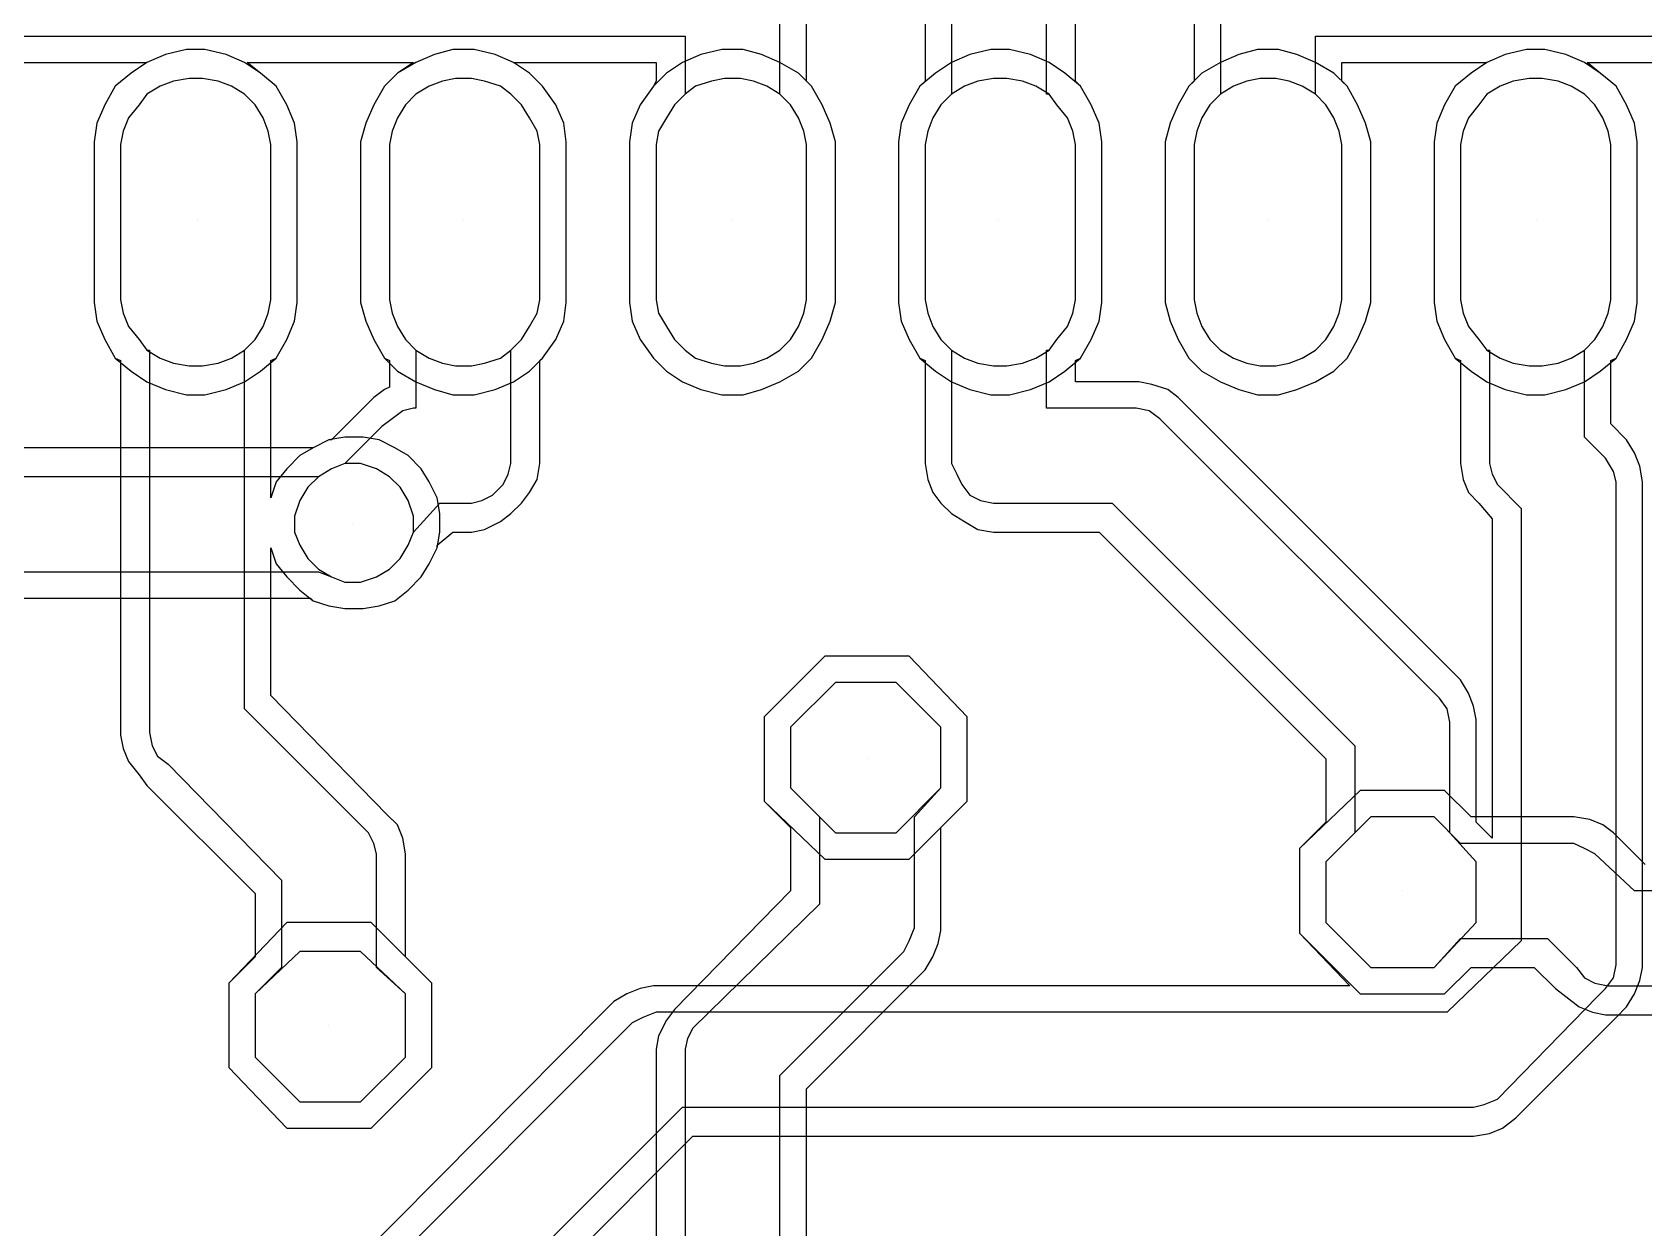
# Model space of a CAD drawing. Extents: x -4564 to 93, y -2534 to 43.
# Drawn here: x -2500 to -1890, y -1296 to -842 of the extents above; entities that cross this region are included whole.
import ezdxf

# ---------------------------------------------------------------- set-up
doc = ezdxf.new("R2010")
doc.units = 0
for name, color, linetype in [('1', 1, 'CONTINUOUS'), ('3', 3, 'CONTINUOUS'), ('4', 4, 'CONTINUOUS')]:
    doc.layers.add(name, color=color, linetype=linetype)

msp = doc.modelspace()

# ---------------------------------------------------------------- linework, layer by layer
at = {"layer": '1'}
for p, q in [((-2438, -914), (-2438, -914)), ((-2337, -914), (-2337, -914)), ((-2235, -914), (-2235, -914)), ((-2134, -914), (-2134, -914)), ((-2032, -914), (-2032, -914)), ((-1930, -914), (-1930, -914)), ((-2184, -1118), (-2184, -1118)), ((-1981, -1168), (-1981, -1168)), ((-2388, -1219), (-2388, -1219))]:
    msp.add_line(p, q, dxfattribs=at)
at = {"layer": '3'}
for p, q in [((-2217, -866), (-2217, -823)), ((-2116, -866), (-2116, -823)), ((-2050, -823), (-2050, -866)), ((-2152, -833), (-2152, -866)), ((-2838, -844), (-2253, -844)), ((-2253, -844), (-2253, -866)), ((-2014, -866), (-2014, -844)), ((-2014, -844), (-1731, -844)), ((-2447, -861), (-2452, -863)), ((-2447, -861), (-2452, -863)), ((-2441, -860), (-2447, -861)), ((-2441, -860), (-2447, -861)), ((-2436, -860), (-2441, -860)), ((-2436, -860), (-2441, -860)), ((-2430, -861), (-2436, -860)), ((-2430, -861), (-2436, -860)), ((-2425, -863), (-2430, -861)), ((-2425, -863), (-2430, -861)), ((-2345, -861), (-2350, -863)), ((-2345, -861), (-2350, -863)), ((-2340, -860), (-2345, -861)), ((-2340, -860), (-2345, -861)), ((-2334, -860), (-2340, -860)), ((-2334, -860), (-2340, -860)), ((-2329, -861), (-2334, -860)), ((-2329, -861), (-2334, -860)), ((-2323, -863), (-2329, -861)), ((-2323, -863), (-2329, -861)), ((-2243, -861), (-2249, -863)), ((-2238, -860), (-2243, -861)), ((-2232, -860), (-2238, -860)), ((-2227, -861), (-2232, -860)), ((-2222, -863), (-2227, -861)), ((-2142, -861), (-2147, -863)), ((-2136, -860), (-2142, -861)), ((-2131, -860), (-2136, -860)), ((-2125, -861), (-2131, -860)), ((-2120, -863), (-2125, -861)), ((-2040, -861), (-2045, -863)), ((-2035, -860), (-2040, -861)), ((-2029, -860), (-2035, -860)), ((-2024, -861), (-2029, -860)), ((-2019, -863), (-2024, -861)), ((-1939, -861), (-1944, -863)), ((-1939, -861), (-1944, -863)), ((-1933, -860), (-1939, -861)), ((-1933, -860), (-1939, -861)), ((-1928, -860), (-1933, -860)), ((-1928, -860), (-1933, -860)), ((-1922, -861), (-1928, -860)), ((-1922, -861), (-1928, -860)), ((-1917, -863), (-1922, -861)), ((-1917, -863), (-1922, -861)), ((-2457, -866), (-2460, -870)), ((-2457, -866), (-2460, -870)), ((-2452, -863), (-2457, -866)), ((-2452, -863), (-2457, -866)), ((-2420, -866), (-2425, -863)), ((-2420, -866), (-2425, -863)), ((-2416, -870), (-2420, -866)), ((-2416, -870), (-2420, -866)), ((-2355, -866), (-2359, -870)), ((-2355, -866), (-2359, -870)), ((-2350, -863), (-2355, -866)), ((-2350, -863), (-2355, -866)), ((-2319, -866), (-2323, -863)), ((-2319, -866), (-2323, -863)), ((-2315, -870), (-2319, -866)), ((-2315, -870), (-2319, -866)), ((-2253, -866), (-2257, -870)), ((-2253, -866), (-2257, -870)), ((-2249, -863), (-2253, -866)), ((-2253, -866), (-2253, -866)), ((-2217, -866), (-2222, -863)), ((-2213, -870), (-2217, -866)), ((-2217, -866), (-2217, -866)), ((-2213, -870), (-2217, -866)), ((-2152, -866), (-2156, -870)), ((-2152, -866), (-2156, -870)), ((-2147, -863), (-2152, -866)), ((-2152, -866), (-2152, -866)), ((-2115, -866), (-2120, -863)), ((-2115, -866), (-2116, -866)), ((-2112, -870), (-2115, -866)), ((-2112, -870), (-2115, -866)), ((-2050, -866), (-2054, -870)), ((-2050, -866), (-2054, -870)), ((-2045, -863), (-2050, -866)), ((-2050, -866), (-2050, -866)), ((-2014, -866), (-2019, -863)), ((-2010, -870), (-2014, -866)), ((-2014, -866), (-2014, -866)), ((-2010, -870), (-2014, -866)), ((-1949, -866), (-1952, -870)), ((-1949, -866), (-1952, -870)), ((-1944, -863), (-1949, -866)), ((-1944, -863), (-1949, -866)), ((-1912, -866), (-1917, -863)), ((-1912, -866), (-1917, -863)), ((-1908, -870), (-1912, -866)), ((-1908, -870), (-1912, -866)), ((-2460, -870), (-2464, -875)), ((-2460, -870), (-2464, -875)), ((-2413, -875), (-2416, -870)), ((-2413, -875), (-2416, -870)), ((-2359, -870), (-2362, -875)), ((-2359, -870), (-2362, -875)), ((-2312, -875), (-2315, -870)), ((-2312, -875), (-2315, -870)), ((-2257, -870), (-2260, -875)), ((-2257, -870), (-2260, -875)), ((-2210, -875), (-2213, -870)), ((-2210, -875), (-2213, -870)), ((-2156, -870), (-2159, -875)), ((-2156, -870), (-2159, -875)), ((-2108, -875), (-2112, -870)), ((-2108, -875), (-2112, -870)), ((-2054, -870), (-2057, -875)), ((-2054, -870), (-2057, -875)), ((-2007, -875), (-2010, -870)), ((-2007, -875), (-2010, -870)), ((-1952, -870), (-1956, -875)), ((-1952, -870), (-1956, -875)), ((-1905, -875), (-1908, -870)), ((-1905, -875), (-1908, -870)), ((-2464, -875), (-2466, -880)), ((-2464, -875), (-2466, -880)), ((-2411, -880), (-2413, -875)), ((-2411, -880), (-2413, -875)), ((-2362, -875), (-2364, -880)), ((-2362, -875), (-2364, -880)), ((-2309, -880), (-2312, -875)), ((-2309, -880), (-2312, -875)), ((-2260, -875), (-2263, -880)), ((-2260, -875), (-2263, -880)), ((-2208, -880), (-2210, -875)), ((-2208, -880), (-2210, -875)), ((-2159, -875), (-2161, -880)), ((-2159, -875), (-2161, -880)), ((-2106, -880), (-2108, -875)), ((-2106, -880), (-2108, -875)), ((-2057, -875), (-2059, -880)), ((-2057, -875), (-2059, -880)), ((-2005, -880), (-2007, -875)), ((-2005, -880), (-2007, -875)), ((-1956, -875), (-1958, -880)), ((-1956, -875), (-1958, -880)), ((-1903, -880), (-1905, -875)), ((-1903, -880), (-1905, -875)), ((-2466, -880), (-2467, -885)), ((-2466, -880), (-2467, -885)), ((-2467, -885), (-2467, -944)), ((-2467, -885), (-2467, -944)), ((-2410, -885), (-2411, -880)), ((-2410, -885), (-2411, -880)), ((-2410, -944), (-2410, -885)), ((-2410, -944), (-2410, -885)), ((-2364, -880), (-2365, -885)), ((-2364, -880), (-2365, -885)), ((-2365, -885), (-2365, -944)), ((-2365, -885), (-2365, -944)), ((-2308, -885), (-2309, -880)), ((-2308, -885), (-2309, -880)), ((-2308, -944), (-2308, -885)), ((-2308, -944), (-2308, -885)), ((-2263, -880), (-2264, -885)), ((-2263, -880), (-2264, -885)), ((-2264, -885), (-2264, -944)), ((-2264, -885), (-2264, -944)), ((-2207, -885), (-2208, -880)), ((-2207, -885), (-2208, -880)), ((-2207, -944), (-2207, -885)), ((-2207, -944), (-2207, -885)), ((-2161, -880), (-2162, -885)), ((-2161, -880), (-2162, -885)), ((-2162, -885), (-2162, -944)), ((-2162, -885), (-2162, -944)), ((-2105, -885), (-2106, -880)), ((-2105, -885), (-2106, -880)), ((-2105, -944), (-2105, -885)), ((-2105, -944), (-2105, -885)), ((-2059, -880), (-2060, -885)), ((-2059, -880), (-2060, -885)), ((-2060, -885), (-2060, -944)), ((-2060, -885), (-2060, -944)), ((-2004, -885), (-2005, -880)), ((-2004, -885), (-2005, -880)), ((-2004, -944), (-2004, -885)), ((-2004, -944), (-2004, -885)), ((-1958, -880), (-1959, -885)), ((-1958, -880), (-1959, -885)), ((-1959, -885), (-1959, -944)), ((-1959, -885), (-1959, -944)), ((-1902, -885), (-1903, -880)), ((-1902, -885), (-1903, -880)), ((-1902, -944), (-1902, -885)), ((-1902, -944), (-1902, -885)), ((-2467, -944), (-2466, -949)), ((-2467, -944), (-2466, -949)), ((-2411, -949), (-2410, -944)), ((-2411, -949), (-2410, -944)), ((-2410, -944), (-2410, -944)), ((-2410, -944), (-2410, -944)), ((-2365, -944), (-2364, -949)), ((-2365, -944), (-2364, -949)), ((-2309, -949), (-2308, -944)), ((-2309, -949), (-2308, -944)), ((-2308, -944), (-2308, -944)), ((-2308, -944), (-2308, -944)), ((-2264, -944), (-2263, -949)), ((-2264, -944), (-2263, -949)), ((-2208, -949), (-2207, -944)), ((-2208, -949), (-2207, -944)), ((-2207, -944), (-2207, -944)), ((-2162, -944), (-2161, -949)), ((-2162, -944), (-2161, -949)), ((-2106, -949), (-2105, -944)), ((-2106, -949), (-2105, -944)), ((-2105, -944), (-2105, -944)), ((-2060, -944), (-2059, -949)), ((-2060, -944), (-2059, -949)), ((-2005, -949), (-2004, -944)), ((-2005, -949), (-2004, -944)), ((-2004, -944), (-2004, -944)), ((-2004, -944), (-2004, -944)), ((-1959, -944), (-1958, -949)), ((-1959, -944), (-1958, -949)), ((-1903, -949), (-1902, -944)), ((-1903, -949), (-1902, -944)), ((-1902, -944), (-1902, -944)), ((-2466, -949), (-2464, -954)), ((-2466, -949), (-2464, -954)), ((-2413, -954), (-2411, -949)), ((-2413, -954), (-2411, -949)), ((-2364, -949), (-2362, -954)), ((-2364, -949), (-2362, -954)), ((-2312, -954), (-2309, -949)), ((-2312, -954), (-2309, -949)), ((-2263, -949), (-2260, -954)), ((-2263, -949), (-2260, -954)), ((-2210, -954), (-2208, -949)), ((-2210, -954), (-2208, -949)), ((-2161, -949), (-2159, -954)), ((-2161, -949), (-2159, -954)), ((-2108, -954), (-2106, -949)), ((-2108, -954), (-2106, -949)), ((-2059, -949), (-2057, -954)), ((-2059, -949), (-2057, -954)), ((-2007, -954), (-2005, -949)), ((-2007, -954), (-2005, -949)), ((-1958, -949), (-1956, -954)), ((-1958, -949), (-1956, -954)), ((-1905, -954), (-1903, -949)), ((-1905, -954), (-1903, -949)), ((-2464, -954), (-2460, -959)), ((-2464, -954), (-2460, -959)), ((-2460, -959), (-2457, -963)), ((-2460, -959), (-2457, -963)), ((-2420, -963), (-2416, -959)), ((-2420, -963), (-2416, -959)), ((-2416, -959), (-2413, -954)), ((-2416, -959), (-2413, -954)), ((-2362, -954), (-2359, -959)), ((-2362, -954), (-2359, -959)), ((-2359, -959), (-2355, -963)), ((-2359, -959), (-2355, -963)), ((-2319, -963), (-2315, -959)), ((-2319, -963), (-2315, -959)), ((-2315, -959), (-2312, -954)), ((-2315, -959), (-2312, -954)), ((-2260, -954), (-2257, -959)), ((-2260, -954), (-2257, -959)), ((-2257, -959), (-2253, -963)), ((-2257, -959), (-2253, -963)), ((-2217, -963), (-2213, -959)), ((-2217, -963), (-2213, -959)), ((-2213, -959), (-2210, -954)), ((-2213, -959), (-2210, -954)), ((-2159, -954), (-2156, -959)), ((-2159, -954), (-2156, -959)), ((-2156, -959), (-2152, -963)), ((-2156, -959), (-2152, -963)), ((-2115, -963), (-2112, -959)), ((-2115, -963), (-2112, -959)), ((-2112, -959), (-2108, -954)), ((-2112, -959), (-2108, -954)), ((-2057, -954), (-2054, -959)), ((-2057, -954), (-2054, -959)), ((-2054, -959), (-2050, -963)), ((-2054, -959), (-2050, -963)), ((-2014, -963), (-2010, -959)), ((-2014, -963), (-2010, -959)), ((-2010, -959), (-2007, -954)), ((-2010, -959), (-2007, -954)), ((-1956, -954), (-1952, -959)), ((-1956, -954), (-1952, -959)), ((-1952, -959), (-1949, -963)), ((-1952, -959), (-1949, -963)), ((-1912, -963), (-1908, -959)), ((-1912, -963), (-1908, -959)), ((-1908, -959), (-1905, -954)), ((-1908, -959), (-1905, -954)), ((-2457, -963), (-2456, -963)), ((-2457, -963), (-2452, -966)), ((-2456, -963), (-2456, -1108)), ((-2425, -966), (-2420, -963)), ((-2420, -1099), (-2420, -963)), ((-2420, -963), (-2420, -963)), ((-2355, -963), (-2355, -963)), ((-2355, -963), (-2355, -985)), ((-2355, -963), (-2350, -966)), ((-2323, -966), (-2319, -963)), ((-2319, -1006), (-2319, -963)), ((-2319, -963), (-2319, -963)), ((-2253, -963), (-2249, -966)), ((-2253, -963), (-2249, -966)), ((-2222, -966), (-2217, -963)), ((-2222, -966), (-2217, -963)), ((-2152, -963), (-2152, -963)), ((-2152, -963), (-2152, -1006)), ((-2152, -963), (-2147, -966)), ((-2120, -966), (-2115, -963)), ((-2116, -985), (-2116, -963)), ((-2116, -963), (-2115, -963)), ((-2050, -963), (-2045, -966)), ((-2050, -963), (-2045, -966)), ((-2019, -966), (-2014, -963)), ((-2019, -966), (-2014, -963)), ((-1949, -963), (-1948, -963)), ((-1949, -963), (-1944, -966)), ((-1948, -963), (-1948, -1006)), ((-1917, -966), (-1912, -963)), ((-1912, -996), (-1912, -963)), ((-1912, -963), (-1912, -963)), ((-2452, -966), (-2447, -968)), ((-2447, -968), (-2441, -969)), ((-2441, -969), (-2436, -969)), ((-2436, -969), (-2430, -968)), ((-2430, -968), (-2425, -966)), ((-2350, -966), (-2345, -968)), ((-2345, -968), (-2340, -969)), ((-2340, -969), (-2334, -969)), ((-2334, -969), (-2329, -968)), ((-2329, -968), (-2323, -966)), ((-2249, -966), (-2243, -968)), ((-2249, -966), (-2243, -968)), ((-2243, -968), (-2238, -969)), ((-2243, -968), (-2238, -969)), ((-2238, -969), (-2232, -969)), ((-2238, -969), (-2232, -969)), ((-2232, -969), (-2227, -968)), ((-2232, -969), (-2227, -968)), ((-2227, -968), (-2222, -966)), ((-2227, -968), (-2222, -966)), ((-2147, -966), (-2142, -968)), ((-2142, -968), (-2136, -969)), ((-2136, -969), (-2131, -969)), ((-2131, -969), (-2125, -968)), ((-2125, -968), (-2120, -966)), ((-2045, -966), (-2040, -968)), ((-2045, -966), (-2040, -968)), ((-2040, -968), (-2035, -969)), ((-2040, -968), (-2035, -969)), ((-2035, -969), (-2029, -969)), ((-2035, -969), (-2029, -969)), ((-2029, -969), (-2024, -968)), ((-2029, -969), (-2024, -968)), ((-2024, -968), (-2019, -966)), ((-2024, -968), (-2019, -966)), ((-1944, -966), (-1939, -968)), ((-1939, -968), (-1933, -969)), ((-1933, -969), (-1928, -969)), ((-1928, -969), (-1922, -968)), ((-1922, -968), (-1917, -966)), ((-2364, -989), (-2368, -992)), ((-2360, -986), (-2364, -989)), ((-2356, -985), (-2360, -986)), ((-2355, -985), (-2356, -985)), ((-2082, -985), (-2116, -985)), ((-2077, -986), (-2082, -985)), ((-2073, -989), (-2077, -986)), ((-1967, -1095), (-2073, -989)), ((-2368, -992), (-2382, -1006)), ((-2368, -992), (-2368, -992)), ((-1904, -1004), (-1912, -996)), ((-2387, -1008), (-2392, -1011)), ((-2387, -1008), (-2392, -1011)), ((-2382, -1006), (-2387, -1008)), ((-2382, -1006), (-2387, -1008)), ((-2376, -1006), (-2382, -1006)), ((-2370, -1008), (-2376, -1006)), ((-2365, -1011), (-2370, -1008)), ((-2320, -1010), (-2319, -1006)), ((-2152, -1006), (-2150, -1010)), ((-1948, -1006), (-1947, -1010)), ((-1901, -1009), (-1904, -1004)), ((-2392, -1011), (-3609, -1011)), ((-2392, -1011), (-2396, -1015)), ((-2361, -1015), (-2365, -1011)), ((-2326, -1018), (-2322, -1014)), ((-2322, -1014), (-2320, -1010)), ((-2150, -1010), (-2148, -1014)), ((-2148, -1014), (-2145, -1018)), ((-1947, -1010), (-1945, -1014)), ((-1945, -1014), (-1936, -1023)), ((-1900, -1013), (-1901, -1009)), ((-1900, -1196), (-1900, -1013)), ((-2399, -1020), (-2401, -1026)), ((-2396, -1015), (-2399, -1020)), ((-2358, -1020), (-2361, -1015)), ((-2356, -1026), (-2358, -1020)), ((-2334, -1021), (-2330, -1020)), ((-2330, -1020), (-2326, -1018)), ((-2145, -1018), (-2141, -1020)), ((-2141, -1020), (-2136, -1021)), ((-2401, -1026), (-2401, -1032)), ((-2356, -1032), (-2346, -1021)), ((-2356, -1032), (-2356, -1026)), ((-2346, -1021), (-2334, -1021)), ((-2136, -1021), (-2091, -1021)), ((-2091, -1021), (-1999, -1113)), ((-1936, -1023), (-1936, -1187)), ((-2401, -1032), (-2399, -1037)), ((-2358, -1037), (-2356, -1032)), ((-2358, -1037), (-2356, -1032)), ((-2399, -1037), (-2396, -1042)), ((-2361, -1042), (-2358, -1037)), ((-2361, -1042), (-2358, -1037)), ((-2396, -1042), (-2392, -1046)), ((-2365, -1046), (-2361, -1042)), ((-2365, -1046), (-2361, -1042)), ((-3599, -1047), (-2392, -1047)), ((-2392, -1046), (-2387, -1049)), ((-2392, -1047), (-2387, -1049)), ((-2387, -1049), (-2382, -1051)), ((-2387, -1049), (-2382, -1051)), ((-2376, -1051), (-2370, -1049)), ((-2376, -1051), (-2370, -1049)), ((-2370, -1049), (-2365, -1046)), ((-2370, -1049), (-2365, -1046)), ((-2382, -1051), (-2376, -1051)), ((-2382, -1051), (-2376, -1051)), ((-2196, -1089), (-2213, -1106)), ((-2196, -1089), (-2213, -1106)), ((-2173, -1089), (-2196, -1089)), ((-2173, -1089), (-2196, -1089)), ((-2156, -1106), (-2173, -1089)), ((-2156, -1106), (-2173, -1089)), ((-2373, -1146), (-2420, -1099)), ((-1964, -1099), (-1967, -1095)), ((-1963, -1104), (-1964, -1099)), ((-1963, -1146), (-1963, -1104)), ((-2456, -1108), (-2455, -1113)), ((-2213, -1106), (-2213, -1129)), ((-2213, -1106), (-2213, -1106)), ((-2213, -1106), (-2213, -1129)), ((-2213, -1106), (-2213, -1106)), ((-2156, -1129), (-2156, -1106)), ((-2156, -1129), (-2156, -1106)), ((-2455, -1113), (-2453, -1117)), ((-2453, -1117), (-2449, -1120)), ((-1999, -1113), (-1999, -1146)), ((-2449, -1120), (-2406, -1164)), ((-2213, -1129), (-2196, -1146)), ((-2213, -1129), (-2202, -1140)), ((-2173, -1146), (-2156, -1129)), ((-2166, -1140), (-2156, -1129)), ((-2202, -1140), (-2202, -1173)), ((-2166, -1182), (-2166, -1140)), ((-1993, -1140), (-2010, -1157)), ((-1969, -1140), (-1993, -1140)), ((-1959, -1150), (-1969, -1140)), ((-2371, -1150), (-2373, -1146)), ((-2196, -1146), (-2173, -1146)), ((-1999, -1146), (-2010, -1157)), ((-1953, -1157), (-1963, -1146)), ((-2370, -1154), (-2371, -1150)), ((-2370, -1197), (-2370, -1154)), ((-1916, -1150), (-1959, -1150)), ((-1912, -1152), (-1916, -1150)), ((-1908, -1154), (-1912, -1152)), ((-1893, -1168), (-1908, -1154)), ((-2010, -1157), (-2010, -1180)), ((-2010, -1157), (-2010, -1157)), ((-2010, -1157), (-2010, -1180)), ((-2010, -1157), (-2010, -1157)), ((-1953, -1180), (-1953, -1157)), ((-2406, -1164), (-2406, -1197)), ((-2202, -1173), (-2250, -1220)), ((-1651, -1168), (-1893, -1168)), ((-2168, -1187), (-2166, -1182)), ((-2010, -1180), (-1993, -1197)), ((-2010, -1180), (-1993, -1197)), ((-1969, -1197), (-1953, -1180)), ((-2399, -1191), (-2416, -1207)), ((-2376, -1191), (-2399, -1191)), ((-2359, -1207), (-2376, -1191)), ((-2217, -1238), (-2170, -1191)), ((-2170, -1191), (-2168, -1187)), ((-1969, -1197), (-1959, -1186)), ((-1936, -1187), (-1964, -1214)), ((-1959, -1186), (-1926, -1186)), ((-1926, -1186), (-1915, -1197)), ((-2406, -1197), (-2416, -1207)), ((-2359, -1207), (-2370, -1197)), ((-1993, -1197), (-1969, -1197)), ((-1993, -1197), (-1969, -1197)), ((-1915, -1197), (-1912, -1201)), ((-1901, -1201), (-1900, -1196)), ((-1912, -1201), (-1908, -1203)), ((-1908, -1203), (-1903, -1204)), ((-1904, -1205), (-1901, -1201)), ((-2416, -1207), (-2416, -1231)), ((-2416, -1207), (-2416, -1231)), ((-2416, -1207), (-2416, -1207)), ((-2359, -1231), (-2359, -1207)), ((-2359, -1231), (-2359, -1207)), ((-1945, -1247), (-1907, -1208)), ((-1907, -1208), (-1904, -1205)), ((-1903, -1204), (-1641, -1204)), ((-2264, -1214), (-2269, -1216)), ((-1964, -1214), (-2264, -1214)), ((-2276, -1221), (-2414, -1359)), ((-2273, -1218), (-2276, -1221)), ((-2269, -1216), (-2273, -1218)), ((-2250, -1220), (-2252, -1224)), ((-2252, -1224), (-2253, -1228)), ((-2253, -1228), (-2253, -1374)), ((-2416, -1231), (-2399, -1248)), ((-2416, -1231), (-2399, -1248)), ((-2376, -1248), (-2359, -1231)), ((-2376, -1248), (-2359, -1231)), ((-2217, -1374), (-2217, -1238)), ((-2399, -1248), (-2376, -1248)), ((-2399, -1248), (-2376, -1248)), ((-2381, -1377), (-2254, -1250)), ((-2254, -1250), (-1954, -1250)), ((-1954, -1250), (-1950, -1249)), ((-1950, -1249), (-1945, -1247))]:
    msp.add_line(p, q, dxfattribs=at)
at = {"layer": '4'}
for p, q in [((-2207, -861), (-2207, -823)), ((-2105, -861), (-2105, -823)), ((-2060, -823), (-2060, -861)), ((-2162, -837), (-2162, -861)), ((-2442, -849), (-2450, -851)), ((-2435, -849), (-2442, -849)), ((-2427, -851), (-2435, -849)), ((-2341, -849), (-2348, -851)), ((-2333, -849), (-2341, -849)), ((-2325, -851), (-2333, -849)), ((-2239, -849), (-2247, -851)), ((-2231, -849), (-2239, -849)), ((-2224, -851), (-2231, -849)), ((-2137, -849), (-2145, -851)), ((-2130, -849), (-2137, -849)), ((-2122, -851), (-2130, -849)), ((-2036, -849), (-2043, -851)), ((-2028, -849), (-2036, -849)), ((-2021, -851), (-2028, -849)), ((-1934, -849), (-1942, -851)), ((-1927, -849), (-1934, -849)), ((-1919, -851), (-1927, -849)), ((-2521, -854), (-2457, -854)), ((-2457, -854), (-2463, -858)), ((-2457, -854), (-2463, -858)), ((-2450, -851), (-2457, -854)), ((-2420, -854), (-2427, -851)), ((-2414, -858), (-2420, -854)), ((-2414, -858), (-2419, -854)), ((-2419, -854), (-2356, -854)), ((-2356, -854), (-2362, -858)), ((-2355, -854), (-2362, -858)), ((-2348, -851), (-2355, -854)), ((-2318, -854), (-2325, -851)), ((-2312, -858), (-2318, -854)), ((-2318, -854), (-2264, -854)), ((-2312, -858), (-2318, -854)), ((-2264, -854), (-2264, -861)), ((-2254, -854), (-2260, -858)), ((-2247, -851), (-2254, -854)), ((-2217, -854), (-2224, -851)), ((-2210, -858), (-2217, -854)), ((-2152, -854), (-2158, -858)), ((-2145, -851), (-2152, -854)), ((-2115, -854), (-2122, -851)), ((-2109, -858), (-2115, -854)), ((-2050, -854), (-2057, -858)), ((-2043, -851), (-2050, -854)), ((-2014, -854), (-2021, -851)), ((-2007, -858), (-2014, -854)), ((-2004, -861), (-2004, -854)), ((-2004, -854), (-1949, -854)), ((-1949, -854), (-1955, -858)), ((-1949, -854), (-1955, -858)), ((-1942, -851), (-1949, -854)), ((-1912, -854), (-1919, -851)), ((-1906, -858), (-1912, -854)), ((-1906, -858), (-1911, -854)), ((-1911, -854), (-1848, -854)), ((-2463, -858), (-2469, -863)), ((-2463, -858), (-2469, -863)), ((-2408, -863), (-2414, -858)), ((-2408, -863), (-2414, -858)), ((-2362, -858), (-2367, -863)), ((-2362, -858), (-2367, -863)), ((-2307, -863), (-2312, -858)), ((-2307, -863), (-2312, -858)), ((-2260, -858), (-2265, -863)), ((-2264, -861), (-2265, -863)), ((-2205, -863), (-2210, -858)), ((-2205, -863), (-2207, -861)), ((-2158, -858), (-2164, -863)), ((-2162, -861), (-2164, -863)), ((-2103, -863), (-2109, -858)), ((-2103, -863), (-2105, -861)), ((-2057, -858), (-2062, -863)), ((-2060, -861), (-2062, -863)), ((-2002, -863), (-2007, -858)), ((-2002, -863), (-2004, -861)), ((-1955, -858), (-1961, -863)), ((-1955, -858), (-1961, -863)), ((-1900, -863), (-1906, -858)), ((-1900, -863), (-1906, -858)), ((-2469, -863), (-2473, -870)), ((-2469, -863), (-2473, -870)), ((-2404, -870), (-2408, -863)), ((-2404, -870), (-2408, -863)), ((-2367, -863), (-2371, -870)), ((-2367, -863), (-2371, -870)), ((-2302, -870), (-2307, -863)), ((-2302, -870), (-2307, -863)), ((-2265, -863), (-2270, -870)), ((-2265, -863), (-2270, -870)), ((-2201, -870), (-2205, -863)), ((-2201, -870), (-2205, -863)), ((-2164, -863), (-2168, -870)), ((-2164, -863), (-2168, -870)), ((-2099, -870), (-2103, -863)), ((-2099, -870), (-2103, -863)), ((-2062, -863), (-2066, -870)), ((-2062, -863), (-2066, -870)), ((-1998, -870), (-2002, -863)), ((-1998, -870), (-2002, -863)), ((-1961, -863), (-1965, -870)), ((-1961, -863), (-1965, -870)), ((-1896, -870), (-1900, -863)), ((-1896, -870), (-1900, -863)), ((-2473, -870), (-2476, -877)), ((-2473, -870), (-2476, -877)), ((-2401, -877), (-2404, -870)), ((-2401, -877), (-2404, -870)), ((-2371, -870), (-2374, -877)), ((-2371, -870), (-2374, -877)), ((-2299, -877), (-2302, -870)), ((-2299, -877), (-2302, -870)), ((-2270, -870), (-2273, -877)), ((-2270, -870), (-2273, -877)), ((-2198, -877), (-2201, -870)), ((-2198, -877), (-2201, -870)), ((-2168, -870), (-2171, -877)), ((-2168, -870), (-2171, -877)), ((-2096, -877), (-2099, -870)), ((-2096, -877), (-2099, -870)), ((-2066, -870), (-2069, -877)), ((-2066, -870), (-2069, -877)), ((-1995, -877), (-1998, -870)), ((-1995, -877), (-1998, -870)), ((-1965, -870), (-1968, -877)), ((-1965, -870), (-1968, -877)), ((-1893, -877), (-1896, -870)), ((-1893, -877), (-1896, -870)), ((-2476, -877), (-2477, -884)), ((-2476, -877), (-2477, -884)), ((-2400, -884), (-2401, -877)), ((-2400, -884), (-2401, -877)), ((-2374, -877), (-2376, -884)), ((-2374, -877), (-2376, -884)), ((-2298, -884), (-2299, -877)), ((-2298, -884), (-2299, -877)), ((-2273, -877), (-2274, -884)), ((-2273, -877), (-2274, -884)), ((-2196, -884), (-2198, -877)), ((-2196, -884), (-2198, -877)), ((-2171, -877), (-2172, -884)), ((-2171, -877), (-2172, -884)), ((-2095, -884), (-2096, -877)), ((-2095, -884), (-2096, -877)), ((-2069, -877), (-2071, -884)), ((-2069, -877), (-2071, -884)), ((-1993, -884), (-1995, -877)), ((-1993, -884), (-1995, -877)), ((-1968, -877), (-1969, -884)), ((-1968, -877), (-1969, -884)), ((-1892, -884), (-1893, -877)), ((-1892, -884), (-1893, -877)), ((-2477, -884), (-2477, -945)), ((-2477, -884), (-2477, -945)), ((-2400, -945), (-2400, -884)), ((-2400, -945), (-2400, -884)), ((-2376, -884), (-2376, -945)), ((-2376, -884), (-2376, -945)), ((-2298, -945), (-2298, -884)), ((-2298, -945), (-2298, -884)), ((-2274, -884), (-2274, -945)), ((-2274, -884), (-2274, -945)), ((-2196, -945), (-2196, -884)), ((-2196, -945), (-2196, -884)), ((-2172, -884), (-2172, -945)), ((-2172, -884), (-2172, -945)), ((-2095, -945), (-2095, -884)), ((-2095, -945), (-2095, -884)), ((-2071, -884), (-2071, -945)), ((-2071, -884), (-2071, -945)), ((-1993, -945), (-1993, -884)), ((-1993, -945), (-1993, -884)), ((-1969, -884), (-1969, -945)), ((-1969, -884), (-1969, -945)), ((-1892, -945), (-1892, -884)), ((-1892, -945), (-1892, -884)), ((-2477, -945), (-2476, -952)), ((-2477, -945), (-2476, -952)), ((-2401, -952), (-2400, -945)), ((-2401, -952), (-2400, -945)), ((-2400, -945), (-2400, -945)), ((-2376, -945), (-2374, -952)), ((-2376, -945), (-2374, -952)), ((-2299, -952), (-2298, -945)), ((-2299, -952), (-2298, -945)), ((-2298, -945), (-2298, -945)), ((-2274, -945), (-2273, -952)), ((-2274, -945), (-2273, -952)), ((-2198, -952), (-2196, -945)), ((-2198, -952), (-2196, -945)), ((-2196, -945), (-2196, -945)), ((-2172, -945), (-2171, -952)), ((-2172, -945), (-2171, -952)), ((-2096, -952), (-2095, -945)), ((-2096, -952), (-2095, -945)), ((-2095, -945), (-2095, -945)), ((-2071, -945), (-2069, -952)), ((-2071, -945), (-2069, -952)), ((-1995, -952), (-1993, -945)), ((-1995, -952), (-1993, -945)), ((-1993, -945), (-1993, -945)), ((-1969, -945), (-1968, -952)), ((-1969, -945), (-1968, -952)), ((-1893, -952), (-1892, -945)), ((-1893, -952), (-1892, -945)), ((-1892, -945), (-1892, -945)), ((-2476, -952), (-2473, -959)), ((-2476, -952), (-2473, -959)), ((-2404, -959), (-2401, -952)), ((-2404, -959), (-2401, -952)), ((-2374, -952), (-2371, -959)), ((-2374, -952), (-2371, -959)), ((-2302, -959), (-2299, -952)), ((-2302, -959), (-2299, -952)), ((-2273, -952), (-2270, -959)), ((-2273, -952), (-2270, -959)), ((-2201, -959), (-2198, -952)), ((-2201, -959), (-2198, -952)), ((-2171, -952), (-2168, -959)), ((-2171, -952), (-2168, -959)), ((-2099, -959), (-2096, -952)), ((-2099, -959), (-2096, -952)), ((-2069, -952), (-2066, -959)), ((-2069, -952), (-2066, -959)), ((-1998, -959), (-1995, -952)), ((-1998, -959), (-1995, -952)), ((-1968, -952), (-1965, -959)), ((-1968, -952), (-1965, -959)), ((-1896, -959), (-1893, -952)), ((-1896, -959), (-1893, -952)), ((-2473, -959), (-2469, -966)), ((-2473, -959), (-2469, -966)), ((-2408, -966), (-2404, -959)), ((-2408, -966), (-2404, -959)), ((-2371, -959), (-2367, -966)), ((-2371, -959), (-2367, -966)), ((-2307, -966), (-2302, -959)), ((-2307, -966), (-2302, -959)), ((-2270, -959), (-2265, -966)), ((-2270, -959), (-2265, -966)), ((-2205, -966), (-2201, -959)), ((-2205, -966), (-2201, -959)), ((-2168, -959), (-2164, -966)), ((-2168, -959), (-2164, -966)), ((-2103, -966), (-2099, -959)), ((-2103, -966), (-2099, -959)), ((-2066, -959), (-2062, -966)), ((-2066, -959), (-2062, -966)), ((-2002, -966), (-1998, -959)), ((-2002, -966), (-1998, -959)), ((-1965, -959), (-1961, -966)), ((-1965, -959), (-1961, -966)), ((-1900, -966), (-1896, -959)), ((-1900, -966), (-1896, -959)), ((-2469, -966), (-2467, -967)), ((-2469, -966), (-2463, -971)), ((-2467, -967), (-2467, -1109)), ((-2463, -971), (-2457, -975)), ((-2420, -975), (-2414, -971)), ((-2414, -971), (-2408, -966)), ((-2410, -967), (-2408, -966)), ((-2410, -1019), (-2410, -967)), ((-2410, -967), (-2410, -967)), ((-2367, -966), (-2365, -967)), ((-2367, -966), (-2362, -971)), ((-2365, -967), (-2365, -977)), ((-2362, -971), (-2355, -975)), ((-2318, -975), (-2312, -971)), ((-2312, -971), (-2307, -966)), ((-2308, -967), (-2307, -966)), ((-2308, -1006), (-2308, -967)), ((-2265, -966), (-2260, -971)), ((-2265, -966), (-2260, -971)), ((-2260, -971), (-2254, -975)), ((-2260, -971), (-2254, -975)), ((-2217, -975), (-2210, -971)), ((-2217, -975), (-2210, -971)), ((-2210, -971), (-2205, -966)), ((-2210, -971), (-2205, -966)), ((-2164, -966), (-2162, -967)), ((-2164, -966), (-2158, -971)), ((-2162, -967), (-2162, -1006)), ((-2158, -971), (-2152, -975)), ((-2115, -975), (-2109, -971)), ((-2109, -971), (-2103, -966)), ((-2105, -967), (-2103, -966)), ((-2105, -975), (-2105, -967)), ((-2062, -966), (-2057, -971)), ((-2062, -966), (-2057, -971)), ((-2057, -971), (-2050, -975)), ((-2057, -971), (-2050, -975)), ((-2014, -975), (-2007, -971)), ((-2014, -975), (-2007, -971)), ((-2007, -971), (-2002, -966)), ((-2007, -971), (-2002, -966)), ((-1961, -966), (-1959, -967)), ((-1961, -966), (-1955, -971)), ((-1959, -967), (-1959, -1006)), ((-1955, -971), (-1949, -975)), ((-1912, -975), (-1906, -971)), ((-1906, -971), (-1900, -966)), ((-1902, -967), (-1900, -966)), ((-1902, -991), (-1902, -967)), ((-2457, -975), (-2450, -978)), ((-2427, -978), (-2420, -975)), ((-2365, -977), (-2367, -978)), ((-2355, -975), (-2348, -978)), ((-2325, -978), (-2318, -975)), ((-2254, -975), (-2247, -978)), ((-2254, -975), (-2247, -978)), ((-2224, -978), (-2217, -975)), ((-2224, -978), (-2217, -975)), ((-2152, -975), (-2145, -978)), ((-2122, -978), (-2115, -975)), ((-2081, -975), (-2105, -975)), ((-2076, -976), (-2081, -975)), ((-2070, -978), (-2076, -976)), ((-2050, -975), (-2043, -978)), ((-2050, -975), (-2043, -978)), ((-2021, -978), (-2014, -975)), ((-2021, -978), (-2014, -975)), ((-1949, -975), (-1942, -978)), ((-1919, -978), (-1912, -975)), ((-2450, -978), (-2442, -980)), ((-2442, -980), (-2435, -980)), ((-2435, -980), (-2427, -978)), ((-2371, -981), (-2375, -985)), ((-2367, -978), (-2371, -981)), ((-2348, -978), (-2341, -980)), ((-2341, -980), (-2333, -980)), ((-2333, -980), (-2325, -978)), ((-2247, -978), (-2239, -980)), ((-2247, -978), (-2239, -980)), ((-2239, -980), (-2231, -980)), ((-2239, -980), (-2231, -980)), ((-2231, -980), (-2224, -978)), ((-2231, -980), (-2224, -978)), ((-2145, -978), (-2137, -980)), ((-2137, -980), (-2130, -980)), ((-2130, -980), (-2122, -978)), ((-2066, -981), (-2070, -978)), ((-1959, -1088), (-2066, -981)), ((-2043, -978), (-2036, -980)), ((-2043, -978), (-2036, -980)), ((-2036, -980), (-2028, -980)), ((-2036, -980), (-2028, -980)), ((-2028, -980), (-2021, -978)), ((-2028, -980), (-2021, -978)), ((-1942, -978), (-1934, -980)), ((-1934, -980), (-1927, -980)), ((-1927, -980), (-1919, -978)), ((-2375, -985), (-2387, -997)), ((-2375, -985), (-2375, -985)), ((-1896, -997), (-1902, -991)), ((-2395, -1000), (-3610, -1000)), ((-2394, -1000), (-2399, -1003)), ((-2394, -1000), (-2395, -1000)), ((-2388, -997), (-2394, -1000)), ((-2388, -997), (-2394, -1000)), ((-2382, -996), (-2388, -997)), ((-2387, -997), (-2388, -997)), ((-2375, -996), (-2382, -996)), ((-2369, -997), (-2375, -996)), ((-2363, -1000), (-2369, -997)), ((-2358, -1003), (-2363, -1000)), ((-1893, -1002), (-1896, -997)), ((-1891, -1007), (-1893, -1002)), ((-2404, -1008), (-2408, -1013)), ((-2399, -1003), (-2404, -1008)), ((-2353, -1008), (-2358, -1003)), ((-2350, -1013), (-2353, -1008)), ((-2309, -1012), (-2308, -1006)), ((-2162, -1006), (-2161, -1012)), ((-1959, -1006), (-1958, -1012)), ((-1890, -1013), (-1891, -1007)), ((-2408, -1013), (-2410, -1019)), ((-2347, -1019), (-2350, -1013)), ((-2312, -1017), (-2309, -1012)), ((-2161, -1012), (-2159, -1017)), ((-1958, -1012), (-1956, -1017)), ((-1890, -1197), (-1890, -1013)), ((-2346, -1025), (-2347, -1019)), ((-2315, -1021), (-2312, -1017)), ((-2159, -1017), (-2156, -1021)), ((-1956, -1017), (-1952, -1021)), ((-2346, -1032), (-2346, -1025)), ((-2323, -1028), (-2319, -1025)), ((-2319, -1025), (-2315, -1021)), ((-2156, -1021), (-2152, -1025)), ((-2152, -1025), (-2147, -1028)), ((-1952, -1021), (-1947, -1027)), ((-2379, -1029), (-2379, -1029)), ((-2347, -1037), (-2341, -1032)), ((-2347, -1038), (-2346, -1032)), ((-2341, -1032), (-2334, -1032)), ((-2334, -1032), (-2329, -1031)), ((-2329, -1031), (-2323, -1028)), ((-2147, -1028), (-2142, -1031)), ((-2142, -1031), (-2136, -1032)), ((-2136, -1032), (-2096, -1032)), ((-2096, -1032), (-2010, -1118)), ((-1947, -1027), (-1947, -1148)), ((-2410, -1094), (-2410, -1038)), ((-2410, -1038), (-2408, -1044)), ((-2350, -1044), (-2347, -1038)), ((-2350, -1044), (-2347, -1038)), ((-2347, -1038), (-2347, -1037)), ((-2408, -1044), (-2404, -1049)), ((-2353, -1049), (-2350, -1044)), ((-2353, -1049), (-2350, -1044)), ((-2404, -1049), (-2399, -1054)), ((-2358, -1054), (-2353, -1049)), ((-2358, -1054), (-2353, -1049)), ((-3595, -1057), (-2395, -1057)), ((-2399, -1054), (-2394, -1058)), ((-2395, -1057), (-2394, -1058)), ((-2363, -1058), (-2358, -1054)), ((-2363, -1058), (-2358, -1054)), ((-2394, -1058), (-2388, -1060)), ((-2394, -1058), (-2388, -1060)), ((-2388, -1060), (-2382, -1061)), ((-2388, -1060), (-2382, -1061)), ((-2382, -1061), (-2375, -1061)), ((-2382, -1061), (-2375, -1061)), ((-2375, -1061), (-2369, -1060)), ((-2375, -1061), (-2369, -1060)), ((-2369, -1060), (-2363, -1058)), ((-2369, -1060), (-2363, -1058)), ((-2200, -1079), (-2223, -1102)), ((-2200, -1079), (-2223, -1102)), ((-2168, -1079), (-2200, -1079)), ((-2168, -1079), (-2200, -1079)), ((-2146, -1102), (-2168, -1079)), ((-2146, -1102), (-2168, -1079)), ((-1956, -1093), (-1959, -1088)), ((-1954, -1098), (-1956, -1093)), ((-2366, -1139), (-2410, -1094)), ((-1953, -1103), (-1954, -1098)), ((-2223, -1102), (-2223, -1134)), ((-2223, -1102), (-2223, -1102)), ((-2223, -1102), (-2223, -1134)), ((-2223, -1102), (-2223, -1102)), ((-2146, -1134), (-2146, -1102)), ((-2146, -1134), (-2146, -1102)), ((-1953, -1142), (-1953, -1103)), ((-2467, -1109), (-2466, -1114)), ((-2466, -1114), (-2464, -1119)), ((-2010, -1118), (-2010, -1142)), ((-2464, -1119), (-2460, -1124)), ((-2460, -1124), (-2457, -1128)), ((-2457, -1128), (-2416, -1169)), ((-1997, -1130), (-2020, -1152)), ((-1965, -1130), (-1997, -1130)), ((-1955, -1140), (-1965, -1130)), ((-2223, -1134), (-2200, -1156)), ((-2223, -1134), (-2213, -1144)), ((-2168, -1156), (-2146, -1134)), ((-2156, -1144), (-2146, -1134)), ((-2362, -1143), (-2366, -1139)), ((-2010, -1142), (-2020, -1152)), ((-1916, -1140), (-1955, -1140)), ((-1947, -1148), (-1953, -1142)), ((-1910, -1141), (-1916, -1140)), ((-1905, -1143), (-1910, -1141)), ((-2360, -1148), (-2362, -1143)), ((-2359, -1154), (-2360, -1148)), ((-2213, -1144), (-2213, -1168)), ((-2156, -1183), (-2156, -1144)), ((-1901, -1146), (-1905, -1143)), ((-1889, -1158), (-1901, -1146)), ((-2359, -1193), (-2359, -1154)), ((-2020, -1152), (-2020, -1184)), ((-2020, -1152), (-2020, -1184)), ((-2200, -1156), (-2168, -1156)), ((-2416, -1169), (-2416, -1193)), ((-2213, -1168), (-2257, -1213)), ((-2404, -1180), (-2426, -1203)), ((-2372, -1180), (-2404, -1180)), ((-2349, -1203), (-2372, -1180)), ((-2157, -1188), (-2156, -1183)), ((-2020, -1184), (-2001, -1204)), ((-2020, -1184), (-1997, -1207)), ((-2159, -1193), (-2157, -1188)), ((-2416, -1193), (-2426, -1203)), ((-2349, -1203), (-2359, -1193)), ((-2162, -1198), (-2159, -1193)), ((-1965, -1207), (-1955, -1197)), ((-1955, -1197), (-1931, -1197)), ((-1931, -1197), (-1923, -1205)), ((-1891, -1202), (-1890, -1197)), ((-2426, -1203), (-2426, -1235)), ((-2426, -1203), (-2426, -1235)), ((-2426, -1203), (-2426, -1203)), ((-2349, -1235), (-2349, -1203)), ((-2349, -1235), (-2349, -1203)), ((-2207, -1243), (-2162, -1198)), ((-1893, -1207), (-1891, -1202)), ((-2275, -1207), (-2280, -1210)), ((-2270, -1205), (-2275, -1207)), ((-2265, -1204), (-2270, -1205)), ((-2001, -1204), (-2265, -1204)), ((-1997, -1207), (-1965, -1207)), ((-1923, -1205), (-1919, -1208)), ((-1919, -1208), (-1914, -1212)), ((-1896, -1212), (-1893, -1207)), ((-2284, -1214), (-2421, -1352)), ((-2280, -1210), (-2284, -1214)), ((-2257, -1213), (-2260, -1217)), ((-1914, -1212), (-1909, -1214)), ((-1909, -1214), (-1904, -1215)), ((-1904, -1215), (-1641, -1215)), ((-1900, -1216), (-1896, -1212)), ((-2260, -1217), (-2263, -1223)), ((-1938, -1254), (-1900, -1216)), ((-2263, -1223), (-2264, -1228)), ((-2264, -1228), (-2264, -1369)), ((-2426, -1235), (-2404, -1258)), ((-2426, -1235), (-2404, -1258)), ((-2372, -1258), (-2349, -1235)), ((-2372, -1258), (-2349, -1235)), ((-2207, -1369), (-2207, -1243)), ((-2404, -1258), (-2372, -1258)), ((-2404, -1258), (-2372, -1258)), ((-1948, -1260), (-1943, -1258)), ((-1943, -1258), (-1938, -1254)), ((-2348, -1359), (-2250, -1261)), ((-2250, -1261), (-1954, -1261)), ((-1954, -1261), (-1948, -1260))]:
    msp.add_line(p, q, dxfattribs=at)

doc.saveas('drawing.dxf')
